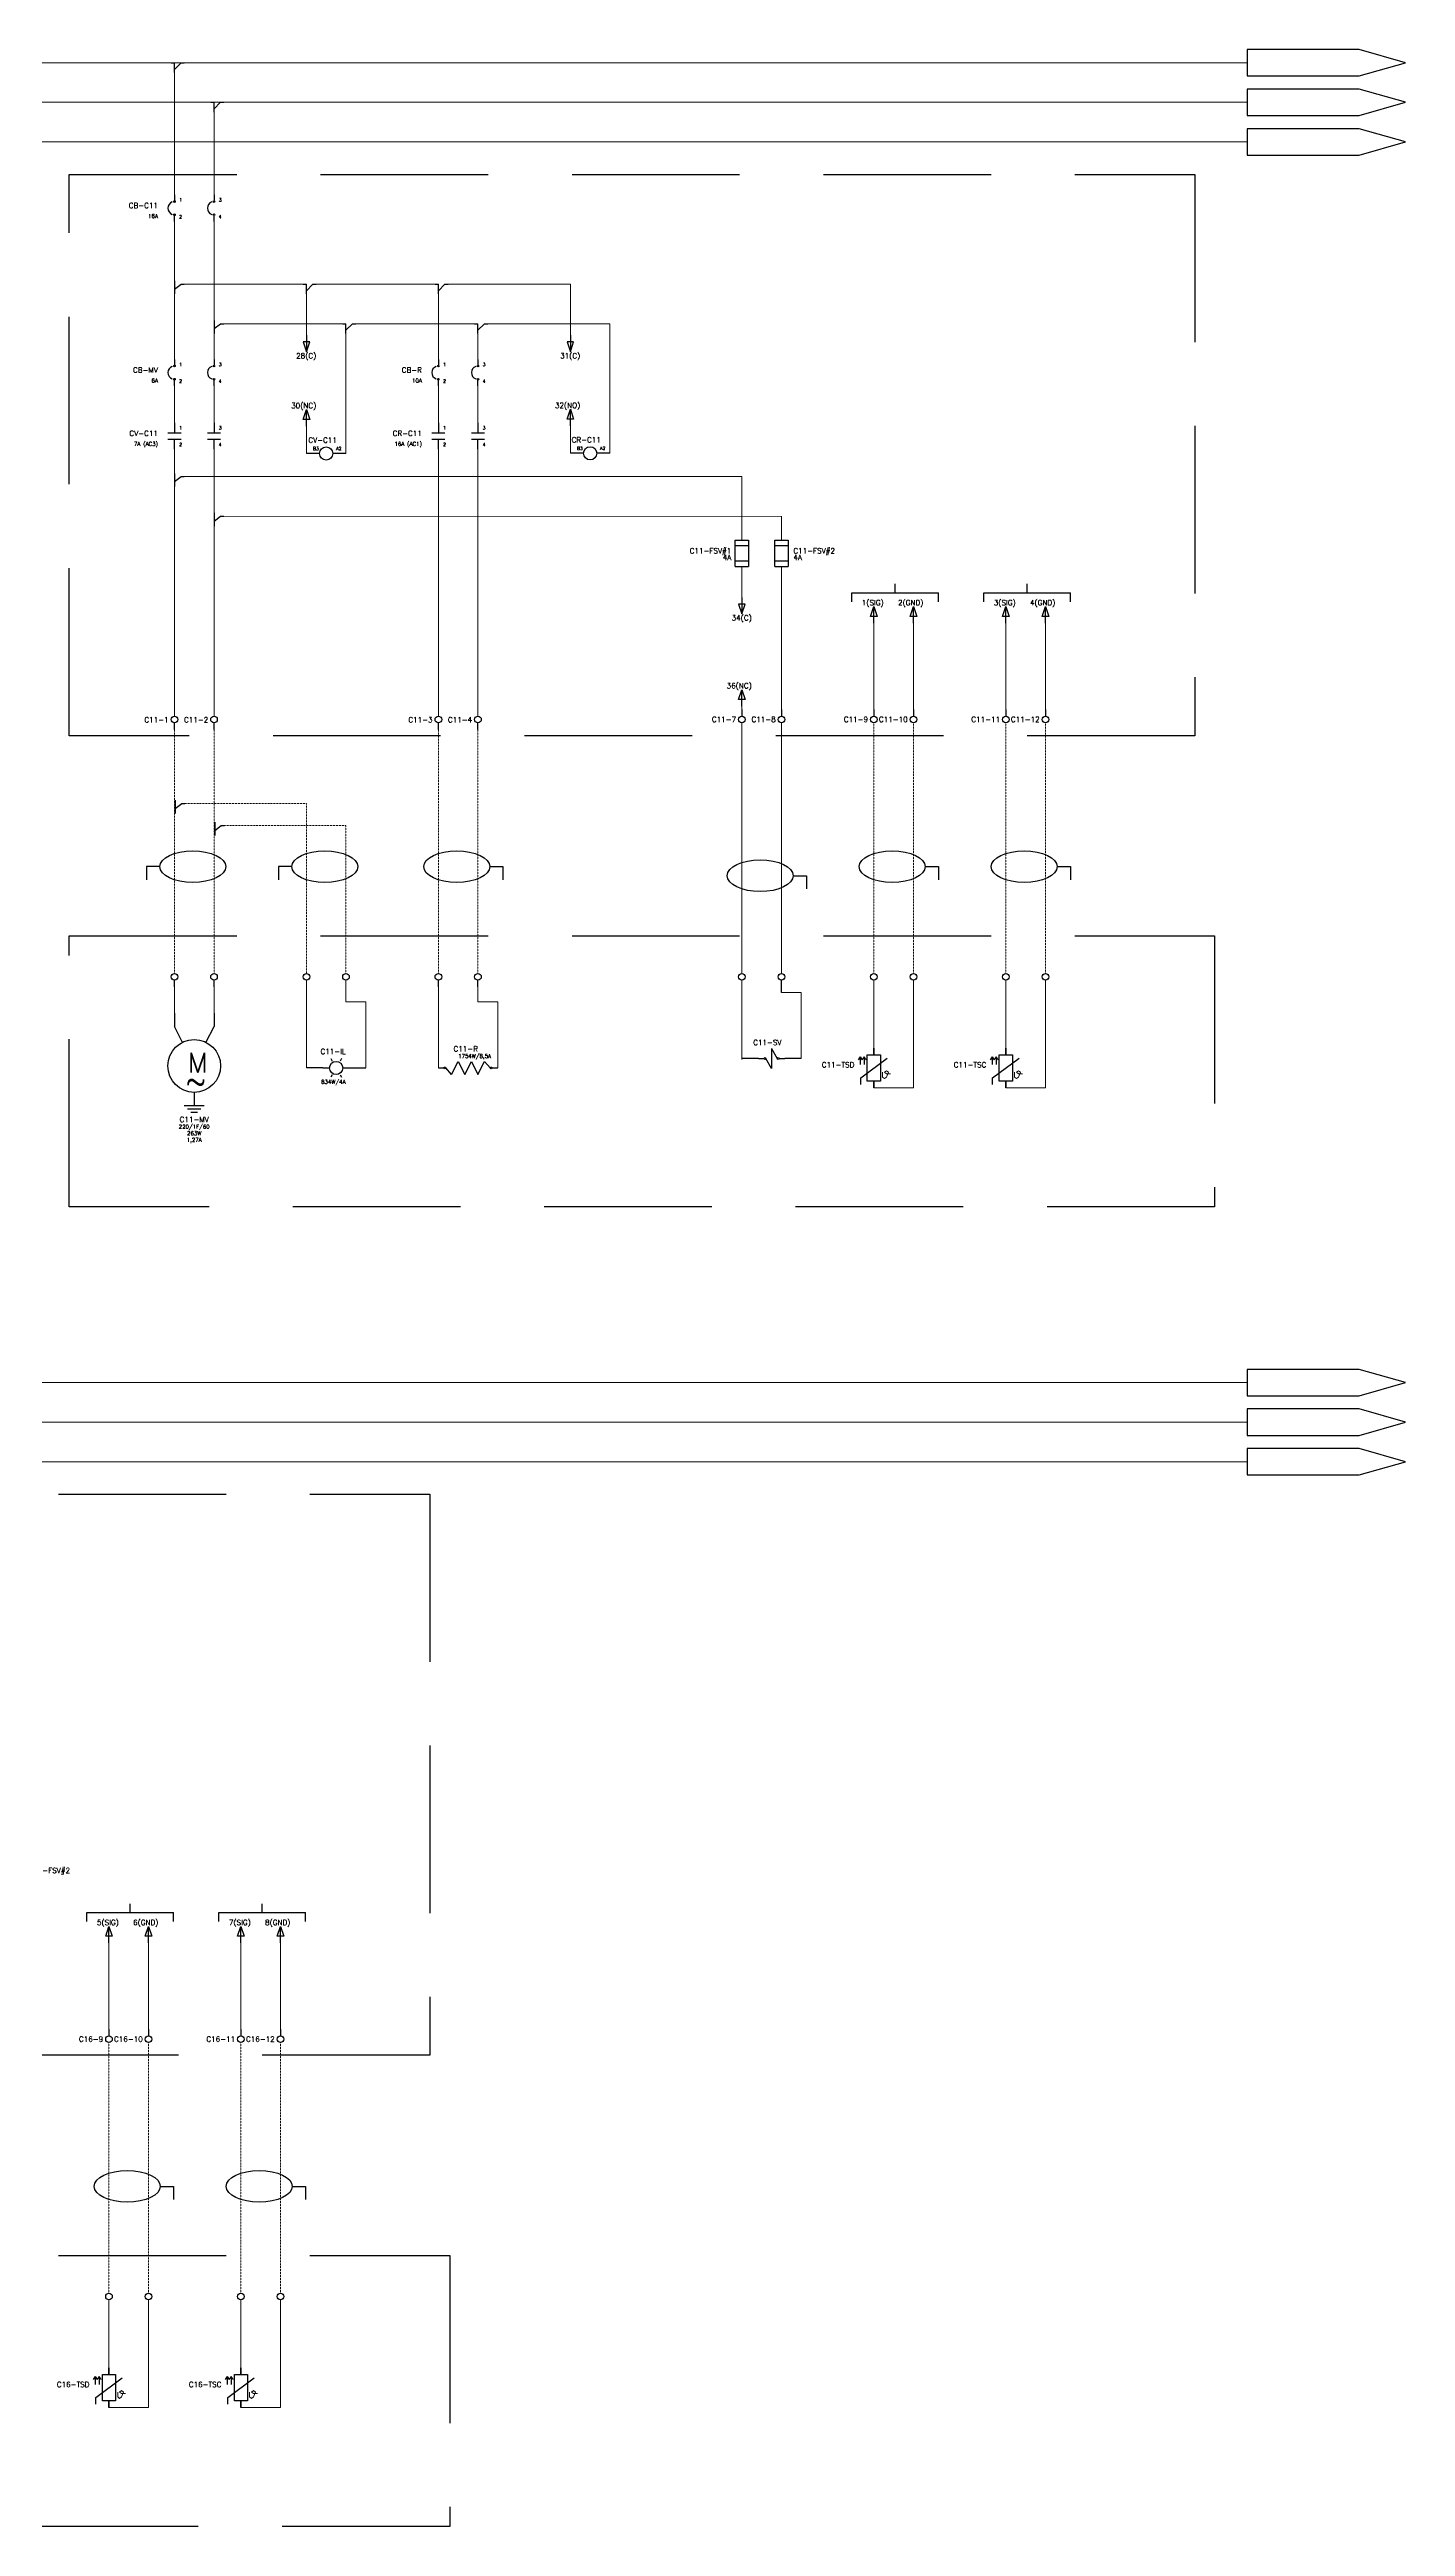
# Model space of a CAD drawing. Header units: inches. Extents: x 75782 to 87231, y -34126 to -18655.
# Drawn here: x 85884 to 86912, y -33126 to -31249 of the extents above; entities that cross this region are included whole.
import ezdxf
from ezdxf.enums import TextEntityAlignment as Align

# ---------------------------------------------------------------- set-up
doc = ezdxf.new("R2010")
doc.units = ezdxf.units.IN
doc.header["$MEASUREMENT"] = 0
doc.linetypes.add('DASHED', pattern=[19.05, 12.7, -6.35])
doc.linetypes.add('EPLANLINE7', pattern=[0])
for name, color, linetype, lineweight in [('A-Cable Belden', 9, 'Continuous', 18), ('A-Cables 220V', 6, 'Continuous', 18), ('SYMBOL', 2, 'Continuous', 25)]:
    doc.layers.add(name, color=color, linetype=linetype, lineweight=lineweight)
doc.styles.get("Standard").update_dxf_attribs({"font": 'ROMANS.SHX'})

# ---------------------------------------------------------------- blocks, each defined once
blk = doc.blocks.new('Temperature sensor')
for p, q in [((-10, -22.5), (10, -7.5)), ((-10, -27.5), (-10, -22.5))]:
    blk.add_line(p, q)
for points in [[(0, 0), (0, 0), (0, -5), (0, -5)], [(-5, -5), (5, -5), (5, -25), (-5, -25)], [(0, -30), (0, -30), (0, -25), (0, -25)]]:
    blk.add_lwpolyline(points, close=True)
at = {"layer": 'SYMBOL', "color": 0, "linetype": 'EPLANLINE7', "lineweight": 25}
for p, q in [((-10.4, -6.5), (-11.9, -8.9)), ((-10.4, -6.5), (-10.4, -12.5)), ((-10.4, -6.5), (-8.9, -8.9)), ((-7.4, -6.5), (-7.4, -12.5))]:
    blk.add_line(p, q, dxfattribs=at)
at = {"layer": 'SYMBOL', "color": 0, "linetype": 'EPLANLINE7', "lineweight": 13}
for p, q in [((-7.4, -6.5), (-8.9, -8.9)), ((-7.4, -6.5), (-5.9, -8.9)), ((-7.4, -12.5), (-7.4, -12.5)), ((-7.4, -12.5), (-7.4, -12.5)), ((6.6, -18.3), (6.6, -21.9)), ((9.6, -17.1), (8.1, -18.3)), ((8.1, -18.3), (9.6, -19.5)), ((11.1, -18.3), (9.6, -17.1)), ((9.6, -21.9), (11.1, -18.3)), ((6.6, -21.9), (8.1, -23.1)), ((8.1, -23.1), (9.6, -21.9)), ((9.6, -19.5), (12.6, -19.5))]:
    blk.add_line(p, q, dxfattribs=at)
at = {"flags": 4}
blk.add_attdef('NAME', text='', height=4, dxfattribs=at).set_placement((-14.8, -14.6), align=Align.RIGHT)
blk = doc.blocks.new('fusible1')
at = {"color": 0, "ltscale": 0.1}
for p, q in [((45821, 2917.9), (45821, 2937.9)), ((45821, 2937.9), (45831, 2937.9)), ((45821, 2933.9), (45831, 2933.9)), ((45831, 2937.9), (45831, 2917.9)), ((45831, 2921.9), (45821, 2921.9)), ((45821, 2917.9), (45831, 2917.9))]:
    blk.add_line(p, q, dxfattribs=at)
at = {"flags": 4}
for p in [(45834.9, 2927.9), (45834.9, 2922.9)]:
    blk.add_attdef('NAME', p, '', height=4, dxfattribs=at)
blk = doc.blocks.new('Borne - arriba')
blk.add_line((0, 0), (0, -5))
blk.add_circle((0, -7.5), 2.5)
at = {"flags": 4}
blk.add_attdef('NAME', text='', height=4, dxfattribs=at).set_placement((-4.4, -9.3), align=Align.RIGHT)
blk.add_attdef('#', (4.6, -8.9), '', height=3, dxfattribs=at)
blk = doc.blocks.new('Arrow-up')
for p, q in [((-2.5, 5), (0, 12.5)), ((2.5, 5), (-2.5, 5)), ((0, 0), (0, 12.5)), ((0, 12.5), (2.5, 5))]:
    blk.add_line(p, q)
at = {"flags": 4}
blk.add_attdef('NAME', text='', height=4, dxfattribs=at).set_placement((7.5, 13.5), align=Align.RIGHT)
blk = doc.blocks.new('derivación inferior')
for p, q in [((-2.5, 0), (0, 0)), ((0, -7.5), (0, 0)), ((0, -5), (5, 0)), ((5, 0), (7.5, 0))]:
    blk.add_line(p, q)
blk = doc.blocks.new('2F Breaker')
for p, q in [((0, 0), (0, -4.3)), ((30, 0), (30, -4.3)), ((0, -20), (0, -15.7)), ((30, -20), (30, -15.7))]:
    blk.add_line(p, q)
for centre in [(0, -5), (0, -15), (30, -5), (30, -15)]:
    blk.add_circle(centre, 0.653)
for centre in [(0, -10), (30, -10)]:
    blk.add_arc(centre, 5, 110, 250)
for s, p in [('2', (3.6, -17.7)), ('1', (3.6, -5)), ('3', (33.6, -5)), ('4', (33.6, -17.7))]:
    blk.add_text(s, height=2.5).set_placement(p)
at = {"flags": 4}
for tag, height, p in [('FEATURES', 3, (-12.5, -17.5)), ('NAME', 4, (-12.5, -10))]:
    blk.add_attdef(tag, text='', height=height, dxfattribs=at).set_placement(p, align=Align.RIGHT)
blk = doc.blocks.new('CONT 2F')
for p, q in [((33332.3, 23388.3), (33342.3, 23388.3)), ((33332.3, 23383.3), (33342.3, 23383.3)), ((33337.3, 23395.8), (33337.3, 23388.3)), ((33337.3, 23375.8), (33337.3, 23383.3)), ((33362.3, 23388.3), (33372.3, 23388.3)), ((33362.3, 23383.3), (33372.3, 23383.3)), ((33367.3, 23395.8), (33367.3, 23388.3)), ((33367.3, 23375.8), (33367.3, 23383.3))]:
    blk.add_line(p, q)
for s, p in [('1', (33340.9, 23390.8)), ('3', (33370.9, 23390.8)), ('2', (33340.9, 23378.1)), ('4', (33370.9, 23378.1))]:
    blk.add_text(s, height=2.5).set_placement(p)
at = {"flags": 4}
for tag, height, p in [('NAME', 4, (33324.8, 23385.8)), ('FEATURES', 3, (33324.8, 23378.3))]:
    blk.add_attdef(tag, text='', height=height, dxfattribs=at).set_placement(p, align=Align.RIGHT)
blk = doc.blocks.new('derivación a la derecha')
for p, q in [((0, 2.5), (0, -7.5)), ((0, -3.75), (5, 0)), ((5, 0), (7.5, 0))]:
    blk.add_line(p, q)
blk = doc.blocks.new('Relay Coil')
for p, q in [((5, 0), (0, 0)), ((20, 0), (15, 0))]:
    blk.add_line(p, q)
blk.add_circle((10, 0), 5)
for s, p in [('B3', (0, 2.5)), ('A2', (17.5, 2.5))]:
    blk.add_text(s, height=2.5).set_placement(p)
at = {"flags": 4}
for tag, height, p in [('NAME', 4, (18.1, 8.2)), ('INTENSIDAD', 3, (21, -10)), ('PAGE', 3, (20.6, -15.1))]:
    blk.add_attdef(tag, text='', height=height, dxfattribs=at).set_placement(p, align=Align.RIGHT)
blk = doc.blocks.new('Arrow-down')
for p, q in [((0, 0), (0, -12.5)), ((2.5, -5), (-2.5, -5)), ((-2.5, -5), (0, -12.5)), ((0, -12.5), (2.5, -5))]:
    blk.add_line(p, q)
at = {"flags": 4}
blk.add_attdef('NAME', text='', height=4, dxfattribs=at).set_placement((7.5, -17.5), align=Align.RIGHT)
blk = doc.blocks.new('2F motor')
for p, q in [((0, 0), (0, -10)), ((30, 0), (30, -10)), ((6.1, -22.1), (0, -10)), ((23.9, -22.1), (30, -10)), ((7.5, -70), (22.5, -70)), ((10, -72.5), (20, -72.5)), ((12.5, -75), (17.5, -75)), ((15, -60), (15, -70))]:
    blk.add_line(p, q)
blk.add_circle((15, -40), 20)
blk.add_text('M', height=15).set_placement((10, -45))
at = {"insert": (8.6, -43.8), "char_height": 15, "width": 78.304, "attachment_point": 1}
blk.add_mtext('{\\Fsimplex|c0;~}', dxfattribs=at)
at = {"flags": 4}
for tag, height, p in [('VOLTAJE', 3, (15, -87.5)), ('NAME', 4, (15, -82.5)), ('HP', 3, (15, -92.5)), ('CURRENT', 3, (15, -97.5))]:
    blk.add_attdef(tag, text='', height=height, dxfattribs=at).set_placement(p, align=Align.CENTER)
blk = doc.blocks.new('Heater')
for p, q in [((0, 0), (4.3, 0)), ((10, -5), (5.7, 0)), ((10, -5), (15, 5)), ((15, 5), (20, -5)), ((20, -5), (25, 5)), ((25, 5), (30, -5)), ((30, -5), (35, 5)), ((35, 5), (39.3, 0)), ((40.7, 0), (45, 0))]:
    blk.add_line(p, q)
for centre in [(5, 0), (40, 0)]:
    blk.add_circle(centre, 0.704)
at = {"flags": 4}
for tag, height, p in [('NAME', 4, (30, 12.5)), ('DATA', 3, (27.5, 7.5))]:
    blk.add_attdef(tag, text='', height=height, dxfattribs=at).set_placement(p, align=Align.RIGHT)
blk = doc.blocks.new('Pilot Light')
for p, q in [((-10, 0), (-5, 0)), ((-4.1, 7.1), (-3, 5.2)), ((4.1, 7.1), (3, 5.2)), ((5, 0), (10, 0)), ((-3, -5.2), (-4.1, -7.1)), ((3, -5.2), (4.1, -7.1))]:
    blk.add_line(p, q)
blk.add_circle((0, 0), 5)
at = {"flags": 4}
for tag, height, p in [('NAME', 4, (7.4, 10.4)), ('COLOR', 3, (7.2, -12.1))]:
    blk.add_attdef(tag, text='', height=height, dxfattribs=at).set_placement(p, align=Align.RIGHT)
blk = doc.blocks.new('Fusible')
at = {"color": 0, "ltscale": 0.1}
for p, q in [((45791, 2917.9), (45791, 2937.9)), ((45791, 2937.9), (45801, 2937.9)), ((45791, 2933.9), (45801, 2933.9)), ((45801, 2937.9), (45801, 2917.9)), ((45801, 2921.9), (45791, 2921.9)), ((45791, 2917.9), (45801, 2917.9))]:
    blk.add_line(p, q, dxfattribs=at)
at = {"flags": 4}
for p in [(45787.9, 2927.9), (45787.9, 2922.9)]:
    blk.add_attdef('NAME', text='', height=4, dxfattribs=at).set_placement(p, align=Align.RIGHT)
blk = doc.blocks.new('Borne - abajo')
blk.add_line((0, 0), (0, 5))
blk.add_circle((0, 7.5), 2.5)
at = {"flags": 4}
blk.add_attdef('NAME', text='', height=4, dxfattribs=at).set_placement((-4.4, 5.3), align=Align.RIGHT)
blk.add_attdef('#', (4.6, 5.9), '', height=3, dxfattribs=at)
blk = doc.blocks.new('Solenoid Coil')
for p, q in [((0, 0), (4.3, 0)), ((10, -7.5), (5.7, 0)), ((10, 7.5), (10, -7.5)), ((10, 7.5), (14.3, 0)), ((15.7, 0), (20, 0))]:
    blk.add_line(p, q)
for centre in [(5, 0), (15, 0)]:
    blk.add_circle(centre, 0.704)
at = {"flags": 4}
for tag, height, p in [('NAME', 4, (17.5, 10)), ('PAGE', 3, (15, -17.5))]:
    blk.add_attdef(tag, text='', height=height, dxfattribs=at).set_placement(p, align=Align.RIGHT)

msp = doc.modelspace()

# ---------------------------------------------------------------- linework, layer by layer
for p, q in [((86083.9, -31555), (86078.9, -31555)), ((86108.9, -31555), (86103.9, -31555)), ((86283.9, -31554.8), (86278.9, -31554.8)), ((86308.9, -31554.8), (86303.9, -31554.8)), ((85978.9, -31959), (85978.9, -31954)), ((86008.9, -31959), (86008.9, -31954)), ((86178.9, -31959), (86178.9, -31954)), ((86208.9, -31959), (86208.9, -31954)), ((86421.4, -32013.3), (86408.9, -32013.3)), ((86453.9, -32013.3), (86441.4, -32013.3)), ((86091.4, -32020.5), (86078.9, -32020.5)), ((86111.4, -32020.5), (86123.9, -32020.5))]:
    msp.add_line(p, q)
at = {"ltscale": 0.1}
for p, q in [((86525, -31660.6), (86525, -31653.8)), ((86625, -31660.6), (86625, -31653.8)), ((86492.2, -31667.3), (86492.2, -31660.6)), ((86492.2, -31660.6), (86557.8, -31660.6)), ((86557.8, -31667.3), (86557.8, -31660.6)), ((86592.2, -31667.3), (86592.2, -31660.6)), ((86592.2, -31660.6), (86657.8, -31660.6)), ((86657.8, -31667.3), (86657.8, -31660.6)), ((85967.8, -31868), (85957.8, -31868)), ((85957.8, -31868), (85957.8, -31878)), ((86067.8, -31868), (86057.8, -31868)), ((86057.8, -31868), (86057.8, -31878)), ((86217.8, -31868), (86227.8, -31868)), ((86227.8, -31868), (86227.8, -31878)), ((86447.8, -31874.9), (86457.8, -31874.9)), ((86447.8, -31874.9), (86457.8, -31874.9)), ((86457.8, -31874.9), (86457.8, -31884.9)), ((86457.8, -31874.9), (86457.8, -31884.9)), ((86547.8, -31868), (86557.8, -31868)), ((86557.8, -31868), (86557.8, -31878)), ((86647.8, -31868), (86657.8, -31868)), ((86657.8, -31868), (86657.8, -31878)), ((86438.9, -31963.3), (86438.9, -31954)), ((85945.4, -32660.5), (85945.4, -32653.7)), ((86045.4, -32660.5), (86045.4, -32653.7)), ((85912.6, -32667.2), (85912.6, -32660.5)), ((85912.6, -32660.5), (85978.2, -32660.5)), ((85978.2, -32667.2), (85978.2, -32660.5)), ((86012.6, -32667.2), (86012.6, -32660.5)), ((86012.6, -32660.5), (86078.2, -32660.5)), ((86078.2, -32667.2), (86078.2, -32660.5)), ((85968.2, -32867.9), (85978.2, -32867.9)), ((85978.2, -32867.9), (85978.2, -32877.9)), ((86068.2, -32867.9), (86078.2, -32867.9)), ((86078.2, -32867.9), (86078.2, -32877.9))]:
    msp.add_line(p, q, dxfattribs=at)
for points in [[(86876.7, -31248.9), (86791.7, -31248.9), (86791.7, -31268.9), (86876.7, -31268.9), (86911.7, -31258.9), (86876.7, -31248.9)], [(86876.7, -31278.9), (86791.7, -31278.9), (86791.7, -31298.9), (86876.7, -31298.9), (86911.7, -31288.9), (86876.7, -31278.9)], [(86876.7, -31308.9), (86791.7, -31308.9), (86791.7, -31328.9), (86876.7, -31328.9), (86911.7, -31318.9), (86876.7, -31308.9)], [(86876.7, -32248.9), (86791.7, -32248.9), (86791.7, -32268.9), (86876.7, -32268.9), (86911.7, -32258.9), (86876.7, -32248.9)], [(86876.7, -32278.9), (86791.7, -32278.9), (86791.7, -32298.9), (86876.7, -32298.9), (86911.7, -32288.9), (86876.7, -32278.9)], [(86876.7, -32308.9), (86791.7, -32308.9), (86791.7, -32328.9), (86876.7, -32328.9), (86911.7, -32318.9), (86876.7, -32308.9)]]:
    msp.add_lwpolyline(points, dxfattribs=at)
at = {"linetype": 'DASHED', "ltscale": 10}
for points in [[(85899.2, -31343.5), (86752.1, -31343.5), (86752.1, -31768.8), (85899.2, -31768.8)], [(85899.2, -31920.4), (86767.1, -31920.4), (86767.1, -32125.7), (85899.2, -32125.7)], [(85319.6, -32343.4), (86172.5, -32343.4), (86172.5, -32768.6), (85319.6, -32768.6)], [(85319.6, -32920.3), (86187.5, -32920.3), (86187.5, -33125.6), (85319.6, -33125.6)]]:
    msp.add_lwpolyline(points, close=True, dxfattribs=at)
for centre in [(85978.9, -31951.5), (86008.9, -31951.5), (86078.9, -31951.5), (86108.9, -31951.5), (86178.9, -31951.5), (86208.9, -31951.5), (86408.9, -31951.5), (86438.9, -31951.5), (86508.9, -31951.5), (86538.9, -31951.5), (86608.9, -31951.5), (86638.9, -31951.5), (85929.3, -32951.4), (85959.3, -32951.4), (86029.3, -32951.4), (86059.3, -32951.4)]:
    msp.add_circle(centre, 2.5)
at = {"ltscale": 0.1}
for centre in [(85992.8, -31868), (86092.8, -31868), (86192.8, -31868), (86422.8, -31874.9), (86522.8, -31868), (86622.8, -31868), (85943.2, -32867.9), (86043.2, -32867.9)]:
    msp.add_ellipse(centre, major_axis=(-25, 0), ratio=0.48, dxfattribs=at)
at = {"layer": 'A-Cable Belden'}
for p, q in [((86508.9, -31754), (86508.9, -31683.5)), ((86538.9, -31683.5), (86538.9, -31754)), ((86608.9, -31754), (86608.9, -31683.5)), ((86638.9, -31683.5), (86638.9, -31754)), ((86508.9, -32005.5), (86508.9, -31954)), ((86538.9, -31954), (86538.9, -32035.5)), ((86608.9, -32008), (86608.9, -31954)), ((86638.9, -31954), (86638.9, -32035.5)), ((86538.9, -32035.5), (86508.9, -32035.5)), ((86638.9, -32035.5), (86608.9, -32035.5)), ((85929.3, -32753.9), (85929.3, -32683.4)), ((85959.3, -32683.4), (85959.3, -32753.9)), ((86029.3, -32753.9), (86029.3, -32683.4)), ((86059.3, -32683.4), (86059.3, -32753.9)), ((85929.3, -33005.4), (85929.3, -32953.9)), ((85959.3, -32953.9), (85959.3, -33035.4)), ((86029.3, -33007.9), (86029.3, -32953.9)), ((86059.3, -32953.9), (86059.3, -33035.4)), ((85959.3, -33035.4), (85929.3, -33035.4)), ((86059.3, -33035.4), (86029.3, -33035.4))]:
    msp.add_line(p, q, dxfattribs=at)
at = {"layer": 'A-Cable Belden', "linetype": 'DASHED', "ltscale": 0.01}
for p, q in [((86508.9, -31759), (86508.9, -31949)), ((86538.9, -31759), (86538.9, -31949)), ((86608.9, -31759), (86608.9, -31949)), ((86638.9, -31759), (86638.9, -31949)), ((85929.3, -32758.9), (85929.3, -32948.9)), ((85959.3, -32758.9), (85959.3, -32948.9)), ((86029.3, -32758.9), (86029.3, -32948.9)), ((86059.3, -32758.9), (86059.3, -32948.9))]:
    msp.add_line(p, q, dxfattribs=at)
at = {"layer": 'A-Cables 220V'}
for p, q in [((80133, -31258.9), (86791.7, -31258.9)), ((85978.9, -31359.1), (85978.9, -31258.9)), ((80163, -31288.9), (86791.7, -31288.9)), ((86008.9, -31359.1), (86008.9, -31288.9)), ((80193, -31318.9), (86791.7, -31318.9)), ((85978.9, -31379.1), (85978.9, -31479.1)), ((86008.9, -31379.1), (86008.9, -31479.1)), ((85986.4, -31426.6), (86078.9, -31426.6)), ((86083.9, -31426.6), (86086.4, -31426.6)), ((86086.4, -31426.6), (86176.4, -31426.6)), ((86178.9, -31483.7), (86178.9, -31426.6)), ((86183.9, -31426.6), (86278.9, -31426.6)), ((86278.9, -31426.6), (86278.9, -31465.4)), ((86078.9, -31434.1), (86078.9, -31465.4)), ((86016.4, -31456.6), (86108.9, -31456.6)), ((86108.9, -31464.1), (86108.9, -31555)), ((86113.9, -31456.6), (86116.4, -31456.6)), ((86116.4, -31456.6), (86206.4, -31456.6)), ((86208.9, -31483.7), (86208.9, -31456.6)), ((86213.9, -31456.6), (86308.9, -31456.6)), ((86308.9, -31456.6), (86308.9, -31554.8)), ((85978.9, -31479.1), (85978.9, -31488)), ((86008.9, -31479.1), (86008.9, -31488)), ((85978.9, -31499.3), (85978.9, -31539.2)), ((86008.9, -31499.3), (86008.9, -31539.2)), ((86178.9, -31503.7), (86178.9, -31539.2)), ((86208.9, -31503.7), (86208.9, -31539.2)), ((85978.9, -31544.2), (85978.9, -31580)), ((86008.9, -31544.2), (86008.9, -31610)), ((86078.9, -31534.2), (86078.9, -31555)), ((86178.9, -31544.2), (86178.9, -31754)), ((86208.9, -31544.2), (86208.9, -31754)), ((86278.9, -31534), (86278.9, -31554.8)), ((85978.9, -31580), (85978.9, -31643.9)), ((85986.4, -31572.5), (86408.9, -31572.5)), ((86408.9, -31572.5), (86408.9, -31620.7)), ((86016.4, -31602.5), (86438.9, -31602.6)), ((86438.9, -31602.5), (86438.9, -31620.7)), ((86008.9, -31606.3), (86008.9, -31754)), ((85978.9, -31643.9), (85978.9, -31754)), ((86438.9, -31640.7), (86438.9, -31754)), ((86408.9, -31746.4), (86408.9, -31754)), ((86408.9, -31759), (86408.9, -31949)), ((86438.9, -31949), (86438.9, -31759)), ((85978.9, -31954), (85978.9, -31979)), ((86008.9, -31954), (86008.9, -31979)), ((86078.9, -31954), (86078.9, -32020.5)), ((86108.9, -31954), (86108.9, -31970.5)), ((86178.9, -31954), (86178.9, -32020.5)), ((86208.9, -31954), (86208.9, -31970.5)), ((86408.9, -31954), (86408.9, -32013.3)), ((86123.9, -31970.5), (86108.9, -31970.5)), ((86123.9, -32020.5), (86123.9, -31970.5)), ((86223.9, -31970.5), (86208.9, -31970.5)), ((86223.9, -32020.5), (86223.9, -31970.5)), ((86408.9, -31965.8), (86408.9, -32014)), ((86453.9, -31963.3), (86438.9, -31963.3)), ((86453.9, -32013.3), (86453.9, -31963.3)), ((80463, -32258.9), (86791.7, -32258.9)), ((80462.8, -32288.9), (86791.7, -32288.9)), ((80462.8, -32318.9), (86791.7, -32318.9))]:
    msp.add_line(p, q, dxfattribs=at)
at = {"layer": 'A-Cables 220V', "ltscale": 0.1}
msp.add_line((86408.9, -31640.7), (86408.9, -31664), dxfattribs=at)
at = {"layer": 'A-Cables 220V', "linetype": 'DASHED', "ltscale": 0.01}
for p, q in [((85978.9, -31764), (85978.9, -31949)), ((86008.9, -31764), (86008.9, -31949)), ((86178.9, -31764), (86178.9, -31949)), ((86208.9, -31764), (86208.9, -31949)), ((86078.9, -31820.2), (86078.9, -31949)), ((86108.9, -31836.9), (86108.9, -31949))]:
    msp.add_line(p, q, dxfattribs=at)
for points in [[(85986.9, -31820.2), (86078.9, -31820.2)], [(86016.9, -31836.9), (86108.9, -31836.9)]]:
    msp.add_lwpolyline(points, dxfattribs=at)

# ---------------------------------------------------------------- block references
for name, p in [('derivación inferior', (85978.9, -31258.9)), ('derivación inferior', (85978.9, -31258.9)), ('derivación inferior', (85978.9, -31258.9)), ('derivación inferior', (86008.9, -31288.9)), ('derivación inferior', (86008.9, -31288.9)), ('derivación inferior', (86008.9, -31288.9)), ('derivación a la derecha', (85978.9, -31426.6)), ('derivación inferior', (86078.9, -31426.6)), ('derivación inferior', (86178.9, -31426.6)), ('derivación a la derecha', (86008.9, -31456.6)), ('derivación inferior', (86108.9, -31456.6)), ('derivación inferior', (86208.9, -31456.6)), ('derivación a la derecha', (85978.9, -31572.5)), ('derivación a la derecha', (86008.9, -31602.5)), ('derivación a la derecha', (85979.4, -31820.2)), ('derivación a la derecha', (86009.4, -31836.9))]:
    msp.add_blockref(name, p)
ref = msp.add_blockref('2F Breaker', (85978.9, -31359.1))
ref.add_attrib('NAME', 'CB-C11', dxfattribs={"height": 4}).set_placement((85966.4, -31369.1), align=Align.RIGHT)
ref.add_attrib('FEATURES', '16A', dxfattribs={"height": 3}).set_placement((85966.4, -31376.6), align=Align.RIGHT)
ref = msp.add_blockref('Arrow-down', (86078.9, -31465.4))
ref.add_attrib('NAME', '28(C)', dxfattribs={"height": 4}).set_placement((86086.4, -31482.9), align=Align.RIGHT)
ref = msp.add_blockref('Arrow-down', (86278.9, -31465.4))
ref.add_attrib('NAME', '31(C)', dxfattribs={"height": 4}).set_placement((86286.4, -31482.9), align=Align.RIGHT)
ref = msp.add_blockref('2F Breaker', (85978.9, -31483.7))
ref.add_attrib('NAME', 'CB-MV', dxfattribs={"height": 4}).set_placement((85966.4, -31493.7), align=Align.RIGHT)
ref.add_attrib('FEATURES', '6A', dxfattribs={"height": 3}).set_placement((85966.4, -31501.2), align=Align.RIGHT)
ref = msp.add_blockref('2F Breaker', (86178.9, -31483.7))
ref.add_attrib('NAME', 'CB-R', dxfattribs={"height": 4}).set_placement((86166.4, -31493.7), align=Align.RIGHT)
ref.add_attrib('FEATURES', '10A', dxfattribs={"height": 3}).set_placement((86166.4, -31501.2), align=Align.RIGHT)
ref = msp.add_blockref('Arrow-up', (86078.9, -31534.2))
ref.add_attrib('NAME', '30(NC)', dxfattribs={"height": 4}).set_placement((86086.4, -31520.7), align=Align.RIGHT)
ref = msp.add_blockref('Arrow-up', (86278.9, -31534))
ref.add_attrib('NAME', '32(NO)', dxfattribs={"height": 4}).set_placement((86286.4, -31520.5), align=Align.RIGHT)
ref = msp.add_blockref('CONT 2F', (52641.6, -54927.5))
ref.add_attrib('NAME', 'CV-C11', dxfattribs={"height": 4}).set_placement((85966.4, -31541.7), align=Align.RIGHT)
ref.add_attrib('FEATURES', '7A (AC3)', dxfattribs={"height": 3}).set_placement((85966.4, -31549.2), align=Align.RIGHT)
ref = msp.add_blockref('Relay Coil', (86083.9, -31555))
ref.add_attrib('NAME', 'CV-C11', dxfattribs={"height": 4}).set_placement((86102, -31546.8), align=Align.RIGHT)
ref = msp.add_blockref('CONT 2F', (52841.6, -54927.5))
ref.add_attrib('NAME', 'CR-C11', dxfattribs={"height": 4}).set_placement((86166.4, -31541.7), align=Align.RIGHT)
ref.add_attrib('FEATURES', '16A (AC1)', dxfattribs={"height": 3}).set_placement((86166.4, -31549.2), align=Align.RIGHT)
ref = msp.add_blockref('Relay Coil', (86283.9, -31554.8))
ref.add_attrib('NAME', 'CR-C11', dxfattribs={"height": 4}).set_placement((86302, -31546.6), align=Align.RIGHT)
at = {"color": 0}
ref = msp.add_blockref('Fusible', (40612.9, -34558.5), dxfattribs=at)
ref.add_attrib('NAME', 'C11-FSV#1', dxfattribs={"height": 4}).set_placement((86400.9, -31630.7), align=Align.RIGHT)
ref.add_attrib('NAME', '4A', dxfattribs={"height": 4}).set_placement((86400.9, -31635.7), align=Align.RIGHT)
ref = msp.add_blockref('fusible1', (40612.9, -34558.5), dxfattribs=at)
ref.add_attrib('NAME', 'C11-FSV#2', (86447.9, -31630.7), dxfattribs={"height": 4})
ref.add_attrib('NAME', '4A', (86447.9, -31635.7), dxfattribs={"height": 4})
ref = msp.add_blockref('Arrow-down', (86408.9, -31664))
ref.add_attrib('NAME', '34(C)', dxfattribs={"height": 4}).set_placement((86416.4, -31681.5), align=Align.RIGHT)
ref = msp.add_blockref('Arrow-up', (86508.9, -31683.5))
ref.add_attrib('NAME', '1(SIG)', dxfattribs={"height": 4}).set_placement((86516.4, -31670), align=Align.RIGHT)
ref = msp.add_blockref('Arrow-up', (86538.9, -31683.5))
ref.add_attrib('NAME', '2(GND)', dxfattribs={"height": 4}).set_placement((86546.4, -31670), align=Align.RIGHT)
ref = msp.add_blockref('Arrow-up', (86608.9, -31683.5))
ref.add_attrib('NAME', '3(SIG)', dxfattribs={"height": 4}).set_placement((86616.4, -31670), align=Align.RIGHT)
ref = msp.add_blockref('Arrow-up', (86638.9, -31683.5))
ref.add_attrib('NAME', '4(GND)', dxfattribs={"height": 4}).set_placement((86646.4, -31670), align=Align.RIGHT)
ref = msp.add_blockref('Arrow-up', (86408.9, -31746.4))
ref.add_attrib('NAME', '36(NC)', dxfattribs={"height": 4}).set_placement((86416.4, -31732.9), align=Align.RIGHT)
ref = msp.add_blockref('Borne - arriba', (86408.9, -31749))
ref.add_attrib('NAME', 'C11-7', dxfattribs={"height": 4}).set_placement((86404.5, -31758.4), align=Align.RIGHT)
ref = msp.add_blockref('Borne - arriba', (86438.9, -31749))
ref.add_attrib('NAME', 'C11-8', dxfattribs={"height": 4}).set_placement((86434.5, -31758.4), align=Align.RIGHT)
ref = msp.add_blockref('Borne - arriba', (86508.9, -31749))
ref.add_attrib('NAME', 'C11-9', dxfattribs={"height": 4}).set_placement((86504.5, -31758.4), align=Align.RIGHT)
ref = msp.add_blockref('Borne - arriba', (86538.9, -31749))
ref.add_attrib('NAME', 'C11-10', dxfattribs={"height": 4}).set_placement((86534.5, -31758.4), align=Align.RIGHT)
ref = msp.add_blockref('Borne - arriba', (86608.9, -31749))
ref.add_attrib('NAME', 'C11-11', dxfattribs={"height": 4}).set_placement((86604.5, -31758.4), align=Align.RIGHT)
ref = msp.add_blockref('Borne - arriba', (86638.9, -31749))
ref.add_attrib('NAME', 'C11-12', dxfattribs={"height": 4}).set_placement((86634.5, -31758.4), align=Align.RIGHT)
ref = msp.add_blockref('Borne - abajo', (85978.9, -31764))
ref.add_attrib('NAME', 'C11-1', dxfattribs={"height": 4}).set_placement((85974.5, -31758.7), align=Align.RIGHT)
ref = msp.add_blockref('Borne - abajo', (86008.9, -31764))
ref.add_attrib('NAME', 'C11-2', dxfattribs={"height": 4}).set_placement((86004.5, -31758.7), align=Align.RIGHT)
ref = msp.add_blockref('Borne - abajo', (86178.9, -31764))
ref.add_attrib('NAME', 'C11-3', dxfattribs={"height": 4}).set_placement((86174.5, -31758.7), align=Align.RIGHT)
ref = msp.add_blockref('Borne - abajo', (86208.9, -31764))
ref.add_attrib('NAME', 'C11-4', dxfattribs={"height": 4}).set_placement((86204.5, -31758.7), align=Align.RIGHT)
ref = msp.add_blockref('2F motor', (85978.9, -31979))
ref.add_attrib('CURRENT', '1,27A', dxfattribs={"height": 3}).set_placement((85993.9, -32076.5), align=Align.CENTER)
ref.add_attrib('HP', '263W', dxfattribs={"height": 3}).set_placement((85993.9, -32071.5), align=Align.CENTER)
ref.add_attrib('VOLTAJE', '220/1F/60', dxfattribs={"height": 3}).set_placement((85993.9, -32066.5), align=Align.CENTER)
ref.add_attrib('NAME', 'C11-MV', dxfattribs={"height": 4}).set_placement((85993.9, -32061.5), align=Align.CENTER)
ref = msp.add_blockref('Pilot Light', (86101.4, -32020.5))
ref.add_attrib('NAME', 'C11-IL', dxfattribs={"height": 4}).set_placement((86108.8, -32010), align=Align.RIGHT)
ref.add_attrib('COLOR', '834W/4A', dxfattribs={"height": 3}).set_placement((86108.6, -32032.5), align=Align.RIGHT)
ref = msp.add_blockref('Heater', (86178.9, -32020.5))
ref.add_attrib('NAME', 'C11-R', dxfattribs={"height": 4}).set_placement((86208.9, -32008), align=Align.RIGHT)
ref.add_attrib('DATA', '1754W/8,5A', dxfattribs={"height": 3}).set_placement((86206.4, -32013), align=Align.CENTER)
ref = msp.add_blockref('Solenoid Coil', (86421.4, -32013.3))
ref.add_attrib('NAME', 'C11-SV', dxfattribs={"height": 4}).set_placement((86438.9, -32003.3), align=Align.RIGHT)
ref = msp.add_blockref('Temperature sensor', (86508.9, -32005.5))
ref.add_attrib('NAME', 'C11-TSD', dxfattribs={"height": 4}).set_placement((86494.1, -32020.1), align=Align.RIGHT)
ref = msp.add_blockref('Temperature sensor', (86608.9, -32005.5))
ref.add_attrib('NAME', 'C11-TSC', dxfattribs={"height": 4}).set_placement((86594.1, -32020.1), align=Align.RIGHT)
ref = msp.add_blockref('fusible1', (40033.3, -35558.4), dxfattribs=at)
ref.add_attrib('NAME', 'C16-FSV#2', (85868.3, -32630.5), dxfattribs={"height": 4})
ref.add_attrib('NAME', '4A', (85868.3, -32635.5), dxfattribs={"height": 4})
ref = msp.add_blockref('Arrow-up', (85929.3, -32683.4))
ref.add_attrib('NAME', '5(SIG)', dxfattribs={"height": 4}).set_placement((85936.8, -32669.9), align=Align.RIGHT)
ref = msp.add_blockref('Arrow-up', (85959.3, -32683.4))
ref.add_attrib('NAME', '6(GND)', dxfattribs={"height": 4}).set_placement((85966.8, -32669.9), align=Align.RIGHT)
ref = msp.add_blockref('Arrow-up', (86029.3, -32683.4))
ref.add_attrib('NAME', '7(SIG)', dxfattribs={"height": 4}).set_placement((86036.8, -32669.9), align=Align.RIGHT)
ref = msp.add_blockref('Arrow-up', (86059.3, -32683.4))
ref.add_attrib('NAME', '8(GND)', dxfattribs={"height": 4}).set_placement((86066.8, -32669.9), align=Align.RIGHT)
ref = msp.add_blockref('Borne - arriba', (85929.3, -32748.9))
ref.add_attrib('NAME', 'C16-9', dxfattribs={"height": 4}).set_placement((85924.9, -32758.3), align=Align.RIGHT)
ref = msp.add_blockref('Borne - arriba', (85959.3, -32748.9))
ref.add_attrib('NAME', 'C16-10', dxfattribs={"height": 4}).set_placement((85954.9, -32758.3), align=Align.RIGHT)
ref = msp.add_blockref('Borne - arriba', (86029.3, -32748.9))
ref.add_attrib('NAME', 'C16-11', dxfattribs={"height": 4}).set_placement((86024.9, -32758.3), align=Align.RIGHT)
ref = msp.add_blockref('Borne - arriba', (86059.3, -32748.9))
ref.add_attrib('NAME', 'C16-12', dxfattribs={"height": 4}).set_placement((86054.9, -32758.3), align=Align.RIGHT)
ref = msp.add_blockref('Temperature sensor', (85929.3, -33005.4))
ref.add_attrib('NAME', 'C16-TSD', dxfattribs={"height": 4}).set_placement((85914.5, -33020), align=Align.RIGHT)
ref = msp.add_blockref('Temperature sensor', (86029.3, -33005.4))
ref.add_attrib('NAME', 'C16-TSC', dxfattribs={"height": 4}).set_placement((86014.5, -33020), align=Align.RIGHT)

doc.saveas('drawing.dxf')
